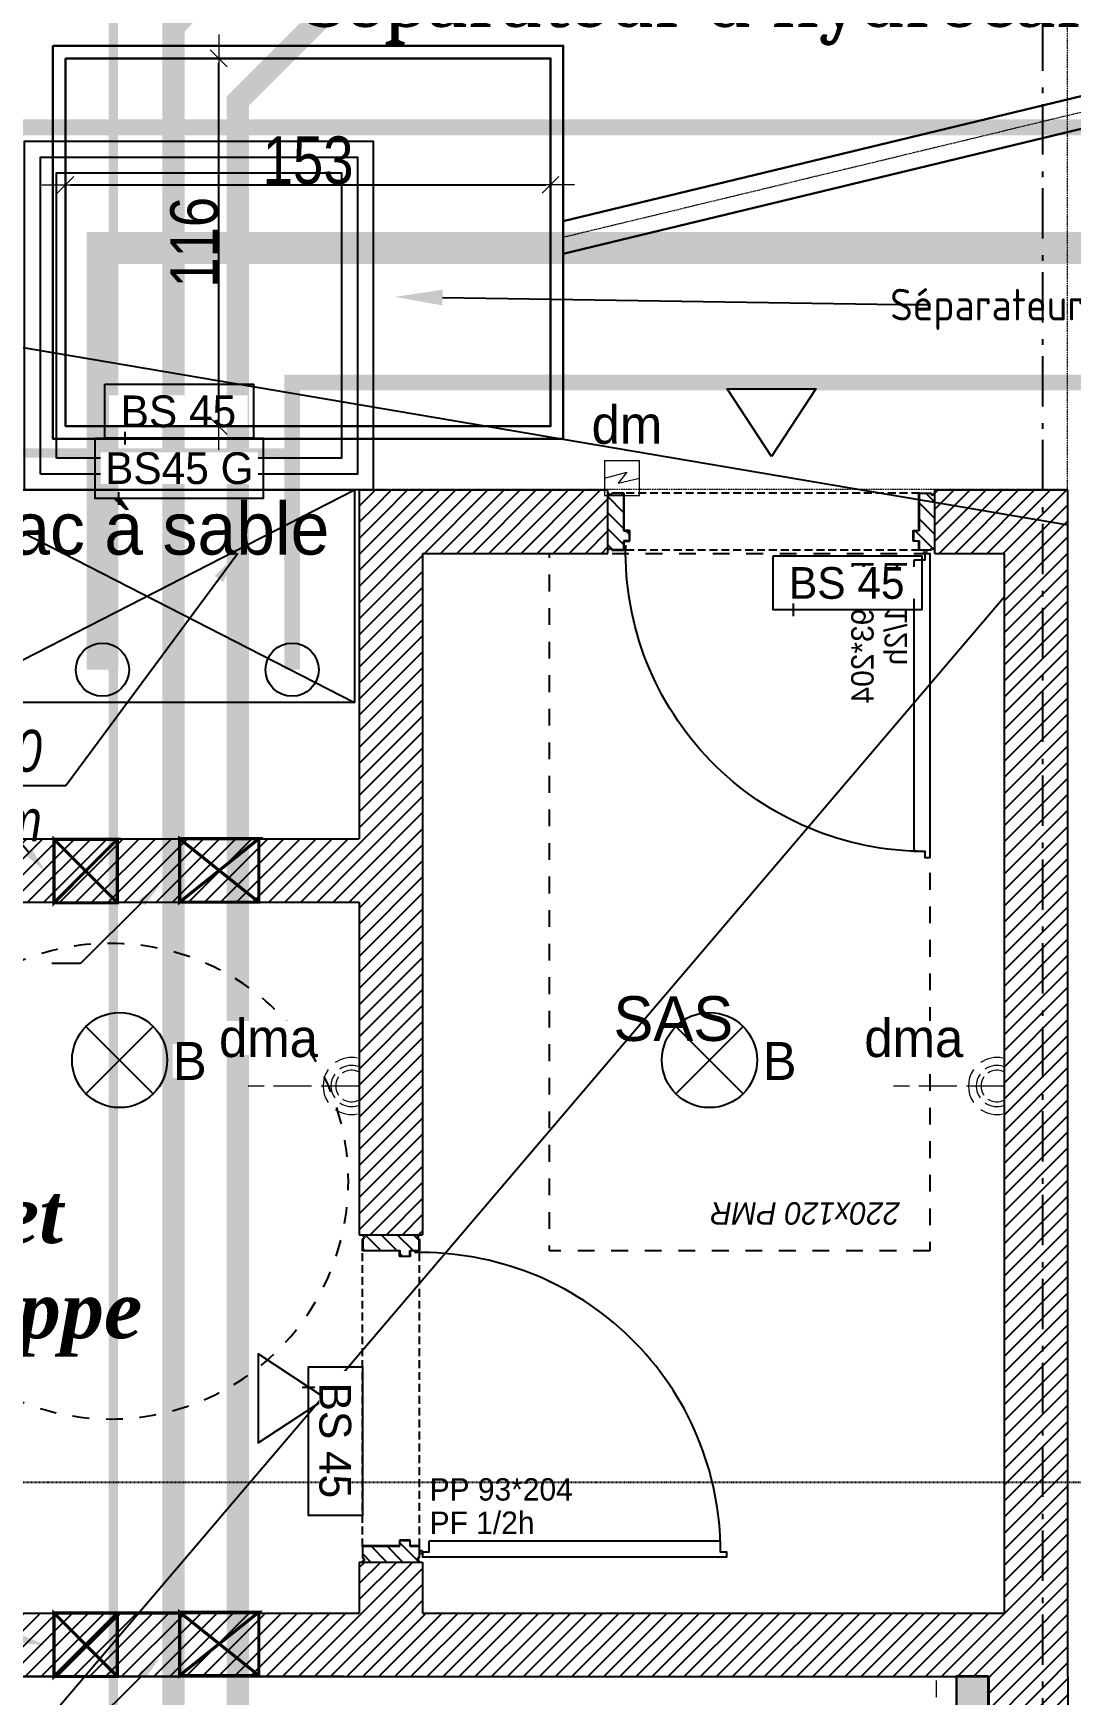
# Model space of a CAD drawing. Header units: centimetres. Extents: x 2097 to 16812, y -3973 to 8191.
# Drawn here: x 9484 to 9811, y 3466 to 3990 of the extents above; entities that cross this region are included whole.
import ezdxf
from ezdxf import colors
from ezdxf.entities.mleader import LeaderData, LeaderLine
from ezdxf.math import Vec2, Vec3

# ---------------------------------------------------------------- set-up
doc = ezdxf.new("R2010")
doc.units = ezdxf.units.CM
for name, pattern in [('ACAD_ISO02W100', [15, 12, -3]), ('AXES', [4, 2.5, -0.5, 0.5, -0.5]), ('CACHE', [0.75, 0.5, -0.25]), ('prlm_ef', [0.165, 0.1, -0.065]), ('prlm_ep', [2.5, 1.25, -0.25, 0.25, -0.25, 0.25, -0.25]), ('prlm_eu', [2, 1.25, -0.25, 0.25, -0.25]), ('Style de ligne -13', [0.147638, 0.098425, -0.049213]), ('Style de ligne -6', [1.04164, 0.625, -0.20828, 0.06943, -0.13893]), ('VW-01', [0.41656, 0.20828, -0.20828])]:
    doc.linetypes.add(name, pattern=pattern)
for name, color, linetype in [('01_texte', 252, 'Continuous'), ('B GÈnÈral_Hatch', 252, 'Continuous'), ('B Général', 252, 'Continuous'), ('C ANNOTATIONS-axes horizontaux', 252, 'VW-01'), ('C ANNOTATIONS-prestations', 252, 'Continuous'), ('C ANNOTATIONS-texte', 252, 'Continuous'), ('prlm-BA', 252, 'Continuous'), ('prlm-EAU-EF', 161, 'Continuous'), ('prlm-EAU-EP', 141, 'Continuous'), ('prlm-EAU-EUEV', 25, 'Continuous'), ('prlm-ELEC-BT', 63, 'Continuous'), ('prlm-ELEC-CFO', 201, 'Continuous'), ('prlm-ELEC-SSI', 230, 'Continuous'), ('prlm-MOD', 64, 'Continuous'), ('prlm-TELECOM', 30, 'Continuous')]:
    doc.layers.add(name, color=color, linetype=linetype)
for name, color, linetype, lineweight in [('_GAZELEC-RESERVATION', 1, 'Continuous', 18), ('_GAZELEC-RESERVATION 2', 6, 'Continuous', 18), ('AA_COTES', 253, 'Continuous', 0), ('Fontanel-rsd', 7, 'Continuous', 0)]:
    doc.layers.add(name, color=color, linetype=linetype, lineweight=lineweight)
doc.layers.add('prlm-ZEROPLOT', color=254, linetype='Continuous', plot=False)
doc.styles.add('Eurostile', font='')
doc.styles.add('Eurostile (italic)', font='')
doc.styles.add('prlm-eau-ep', font='timesbi.ttf', dxfattribs={"height": 18})
doc.styles.add('prlm-elec-cfo', font='comic.ttf', dxfattribs={"height": 12})
doc.styles.add('prlm-elec-ssi', font='comic.ttf', dxfattribs={"height": 12})
doc.styles.add('prlm-mod', font='cambriaz.ttf', dxfattribs={"height": 18})
doc.styles.get("Standard").update_dxf_attribs({"font": 'isocp.shx', "height": 15})
doc.styles.add('STYLE2', font='ARIALN.TTF')
doc.styles.get('Eurostile').set_extended_font_data('Eurostile')
doc.styles.get('Eurostile (italic)').set_extended_font_data('Eurostile', italic=True)
doc.dimstyles.new('ISO-25', dxfattribs={"dimtxt": 2.5, "dimasz": 2.5, "dimexe": 1.25, "dimexo": 0.625, "dimtad": 1, "dimtxsty": 'Standard', "dimcen": 2.5, "dimadec": 0, "dimazin": 0, "dimtfac": 1, "dimtmove": 0, "dimatfit": 3, "dimfxl": 1, "dimarcsym": 0})
doc.dimstyles.new('JB50', dxfattribs={"dimscale": 0.1, "dimtxt": 150, "dimasz": 15, "dimexe": 0.1, "dimexo": 0.1, "dimgap": 0.09, "dimtad": 1, "dimdec": 1, "dimdsep": 46, "dimtxsty": 'STYLE2', "dimblk1": 'BOND_G', "dimblk2": 'BOND_D', "dimsah": 1, "dimcen": 1.5, "dimdle": 0.01, "dimse1": 1, "dimse2": 1, "dimclrd": 256, "dimclre": 256, "dimclrt": 256, "dimazin": 2, "dimtfac": 2.333333, "dimtdec": 1, "dimtix": 1, "dimtmove": 2, "dimatfit": 3, "dimldrblk": 'BOND_G', "dimfxl": 1, "dimtolj": 1, "dimtzin": 0, "dimarcsym": 0})
pattern_1 = [(45, (0, 0), (2.4253472, -2.6458333), [])]

# ---------------------------------------------------------------- blocks, each defined once
blk = doc.blocks.new('PP 93_204 PF1_2h mur20')
at = {"layer": 'B GÈnÈral_Hatch', "linetype": 'Continuous'}
h = blk.add_hatch(dxfattribs=at)
h.set_pattern_fill('50_BETON', color=256, style=0, pattern_type=2)
h.set_pattern_definition(pattern_1)
edge = h.paths.add_edge_path()
edge.add_line((-51.6, -8.95), (-50.94, -8.37))
edge.add_line((-50.94, -8.37), (-50.93, -8.36))
edge.add_arc((-50.79, -8.52), 0.2, 48.9909, 131.0091, ccw=False)
edge.add_line((-50.66, -8.36), (-50.65, -8.37))
edge.add_line((-50.65, -8.37), (-50.1, -8.86))
edge.add_line((-50.1, -8.86), (-50.1, -8.86))
edge.add_arc((-50.06, -8.82), 0.05, 228.9909, 270)
edge.add_line((-50.06, -8.87), (-50.06, -8.87))
edge.add_line((-50.06, -8.87), (-46.7, -8.87))
edge.add_line((-46.7, -8.87), (-46.69, -8.87))
edge.add_arc((-46.69, -8.83), 0.0435, 270, 360)
edge.add_line((-46.65, -8.83), (-46.65, 2.7))
edge.add_arc((-46.48, 2.7), 0.174, 90, 180, ccw=False)
edge.add_line((-46.48, 2.87), (-46.45, 2.87))
edge.add_line((-46.45, 2.87), (-44.9, 2.87))
edge.add_line((-44.9, 2.87), (-44.89, 2.87))
edge.add_arc((-44.89, 2.91), 0.0435, 270, 360)
edge.add_line((-44.85, 2.91), (-44.85, 5.96))
edge.add_arc((-44.89, 5.96), 0.0435, 0, 90)
edge.add_line((-44.89, 6), (-44.9, 6))
edge.add_line((-44.9, 6), (-46.45, 6))
edge.add_line((-46.45, 6), (-46.48, 6))
edge.add_arc((-46.48, 6.17), 0.174, 180, 270, ccw=False)
edge.add_line((-46.65, 6.17), (-46.65, 8.83))
edge.add_arc((-46.69, 8.83), 0.0435, 0, 90)
edge.add_line((-46.69, 8.87), (-46.7, 8.87))
edge.add_line((-46.7, 8.87), (-50.06, 8.87))
edge.add_line((-50.06, 8.87), (-50.06, 8.87))
edge.add_arc((-50.06, 8.82), 0.05, 90, 131.0091)
edge.add_line((-50.1, 8.86), (-50.1, 8.86))
edge.add_line((-50.1, 8.86), (-50.65, 8.37))
edge.add_line((-50.65, 8.37), (-50.66, 8.37))
edge.add_arc((-50.79, 8.52), 0.2, 233.0967, 311.0091, ccw=False)
edge.add_line((-50.91, 8.36), (-50.92, 8.36))
edge.add_line((-50.92, 8.36), (-51.44, 8.81))
edge.add_line((-51.44, 8.81), (-51.44, 8.81))
edge.add_line((-51.44, 8.81), (-51.6, 8.95))
edge.add_line((-51.6, 8.95), (-51.6, -8.95))
h = blk.add_hatch(dxfattribs=at)
h.set_pattern_fill('50_BETON', color=256, style=0, pattern_type=2)
h.set_pattern_definition(pattern_1)
edge = h.paths.add_edge_path()
edge.add_line((51.6, -8.95), (50.94, -8.37))
edge.add_line((50.94, -8.37), (50.93, -8.36))
edge.add_arc((50.79, -8.52), 0.2, 48.9909, 131.0091)
edge.add_line((50.66, -8.36), (50.65, -8.37))
edge.add_line((50.65, -8.37), (50.1, -8.86))
edge.add_line((50.1, -8.86), (50.1, -8.86))
edge.add_arc((50.06, -8.82), 0.05, 270, 311.0091, ccw=False)
edge.add_line((50.06, -8.87), (50.06, -8.87))
edge.add_line((50.06, -8.87), (46.7, -8.87))
edge.add_line((46.7, -8.87), (46.69, -8.87))
edge.add_arc((46.69, -8.83), 0.0435, 180, 270, ccw=False)
edge.add_line((46.65, -8.83), (46.65, 2.7))
edge.add_arc((46.48, 2.7), 0.174, 0, 90)
edge.add_line((46.48, 2.87), (46.45, 2.87))
edge.add_line((46.45, 2.87), (44.9, 2.87))
edge.add_line((44.9, 2.87), (44.89, 2.87))
edge.add_arc((44.89, 2.91), 0.0435, 180, 270, ccw=False)
edge.add_line((44.85, 2.91), (44.85, 5.96))
edge.add_arc((44.89, 5.96), 0.0435, 90, 180, ccw=False)
edge.add_line((44.89, 6), (44.9, 6))
edge.add_line((44.9, 6), (46.45, 6))
edge.add_line((46.45, 6), (46.48, 6))
edge.add_arc((46.48, 6.17), 0.174, 270, 360)
edge.add_line((46.65, 6.17), (46.65, 8.83))
edge.add_arc((46.69, 8.83), 0.0435, 90, 180, ccw=False)
edge.add_line((46.69, 8.87), (46.7, 8.87))
edge.add_line((46.7, 8.87), (50.06, 8.87))
edge.add_line((50.06, 8.87), (50.06, 8.87))
edge.add_arc((50.06, 8.82), 0.05, 48.9909, 90, ccw=False)
edge.add_line((50.1, 8.86), (50.1, 8.86))
edge.add_line((50.1, 8.86), (50.65, 8.37))
edge.add_line((50.65, 8.37), (50.66, 8.37))
edge.add_arc((50.79, 8.52), 0.2, 228.9909, 306.9033)
edge.add_line((50.91, 8.36), (50.92, 8.36))
edge.add_line((50.92, 8.36), (51.44, 8.81))
edge.add_line((51.44, 8.81), (51.44, 8.81))
edge.add_line((51.44, 8.81), (51.6, 8.95))
edge.add_line((51.6, 8.95), (51.6, -8.95))
at = {"layer": 'B Général', "linetype": 'Style de ligne -13', "ltscale": 25.4}
for p, q in [((46.7, 9), (-46.7, 9)), ((46.7, -9), (-46.7, -9))]:
    blk.add_line(p, q, dxfattribs=at)
at = {"layer": 'B Général', "linetype": 'Continuous', "flags": 128}
for points in [[(45, 12), (48.5, 12), (48.5, 10), (50, 10), (50.01, 106), (48.51, 106), (48.51, 104), (45.01, 104)], [(0, -20.5), (-14, -41.85), (14, -41.85)]]:
    blk.add_lwpolyline(points, close=True, dxfattribs=at)
for points in [[(-46.5, 8.83), (-46.5, 6.17, 0.414214), (-46.46, 6.13), (-46.45, 6.13), (-44.9, 6.13), (-44.87, 6.13, -0.414214), (-44.7, 5.96), (-44.7, 2.91, -0.414214), (-44.87, 2.74), (-44.9, 2.74), (-46.45, 2.74), (-46.46, 2.74, 0.414214), (-46.5, 2.7), (-46.5, -8.83, -0.414214), (-46.67, -9), (-46.7, -9), (-50.06, -9), (-50.07, -9, -0.18087), (-50.2, -8.95), (-50.2, -8.95), (-50.76, -8.47), (-50.76, -8.46, 0.373975), (-50.83, -8.46), (-50.83, -8.47), (-51.49, -9.04), (-51.6, -8.95), (-50.94, -8.37), (-50.93, -8.36, -0.373975), (-50.66, -8.36), (-50.65, -8.37), (-50.1, -8.86), (-50.1, -8.86, 0.18087), (-50.06, -8.87), (-50.06, -8.87), (-46.7, -8.87), (-46.69, -8.87, 0.414214), (-46.65, -8.83), (-46.65, 2.7, -0.414214), (-46.48, 2.87), (-46.45, 2.87), (-44.9, 2.87), (-44.89, 2.87, 0.414214), (-44.85, 2.91), (-44.85, 5.96, 0.414214), (-44.89, 6), (-44.9, 6), (-46.45, 6), (-46.48, 6, -0.414214), (-46.65, 6.17), (-46.65, 8.83, 0.414214), (-46.69, 8.87), (-46.7, 8.87), (-50.06, 8.87), (-50.06, 8.87, 0.18087), (-50.1, 8.86), (-50.1, 8.86), (-50.65, 8.37), (-50.66, 8.37, -0.353689), (-50.91, 8.36), (-50.92, 8.36), (-51.44, 8.81), (-51.44, 8.81), (-51.6, 8.95), (-51.49, 9.04), (-50.88, 8.51, 0.385556), (-50.77, 8.46), (-50.76, 8.47), (-50.2, 8.95), (-50.2, 8.95, -0.18087), (-50.07, 9), (-50.06, 9), (-46.7, 9), (-46.67, 9, -0.414214)], [(46.5, 8.83), (46.5, 6.17, -0.414214), (46.46, 6.13), (46.45, 6.13), (44.9, 6.13), (44.87, 6.13, 0.414214), (44.7, 5.96), (44.7, 2.91, 0.414214), (44.87, 2.74), (44.9, 2.74), (46.45, 2.74), (46.46, 2.74, -0.414214), (46.5, 2.7), (46.5, -8.83, 0.414214), (46.67, -9), (46.7, -9), (50.06, -9), (50.07, -9, 0.18087), (50.2, -8.95), (50.2, -8.95), (50.76, -8.47), (50.76, -8.46, -0.373975), (50.83, -8.46), (50.83, -8.47), (51.49, -9.04), (51.6, -8.95), (50.94, -8.37), (50.93, -8.36, 0.373975), (50.66, -8.36), (50.65, -8.37), (50.1, -8.86), (50.1, -8.86, -0.18087), (50.06, -8.87), (50.06, -8.87), (46.7, -8.87), (46.69, -8.87, -0.414214), (46.65, -8.83), (46.65, 2.7, 0.414214), (46.48, 2.87), (46.45, 2.87), (44.9, 2.87), (44.89, 2.87, -0.414214), (44.85, 2.91), (44.85, 5.96, -0.414214), (44.89, 6), (44.9, 6), (46.45, 6), (46.48, 6, 0.414214), (46.65, 6.17), (46.65, 8.83, -0.414214), (46.69, 8.87), (46.7, 8.87), (50.06, 8.87), (50.06, 8.87, -0.18087), (50.1, 8.86), (50.1, 8.86), (50.65, 8.37), (50.66, 8.37, 0.353689), (50.91, 8.36), (50.92, 8.36), (51.44, 8.81), (51.44, 8.81), (51.6, 8.95), (51.49, 9.04), (50.88, 8.51, -0.385556), (50.77, 8.46), (50.76, 8.47), (50.2, 8.95), (50.2, 8.95, 0.18087), (50.07, 9), (50.06, 9), (46.7, 9), (46.67, 9, 0.414214)]]:
    blk.add_lwpolyline(points, format="xyb", close=True, dxfattribs=at)
at = {"layer": 'B Général', "linetype": 'Continuous'}
blk.add_circle((48.5, 9.5), 0.5, dxfattribs=at)
blk.add_arc((48.5, 9.5), 94.5, 90, 181.2323, dxfattribs=at)
at = {"layer": 'C ANNOTATIONS-prestations', "insert": (25.17, 12.23), "char_height": 7.059, "attachment_point": 1, "rotation": 90, "line_spacing_factor": 0.894142, "style": 'Eurostile'}
blk.add_mtext('PP 93*204\\PPF 1/2h\\P', dxfattribs=at)
blk = doc.blocks.new('Ascenseur 162.185')
at = {"layer": 'B Général', "linetype": 'VW-01', "ltscale": 25.4}
blk.add_circle((86, -289), 75, dxfattribs=at)
blk = doc.blocks.new('Rectangle 220.120 PMR')
at = {"layer": 'B Général', "linetype": 'VW-01', "ltscale": 25.4, "flags": 128}
blk.add_lwpolyline([(-60, 110), (60, 110), (60, -110), (-60, -110)], close=True, dxfattribs=at)
at = {"layer": 'B Général', "insert": (-20.59, 98.12), "char_height": 7.059, "attachment_point": 5, "line_spacing_factor": 0.894142, "style": 'Eurostile (italic)'}
blk.add_mtext('220x120 PMR', dxfattribs=at)
blk = doc.blocks.new('Groupe-132-1')
at = {"layer": 'C ANNOTATIONS-prestations', "linetype": 'Continuous'}
for p, q in [((9454.48, 3779.39), (9585.45, 3846.39)), ((9454.48, 3846.39), (9585.45, 3779.39))]:
    blk.add_line(p, q, dxfattribs=at)
at = {"layer": 'C ANNOTATIONS-prestations', "linetype": 'Continuous', "flags": 128}
blk.add_lwpolyline([(9454.48, 3846.39), (9585.45, 3846.39), (9585.45, 3779.39), (9454.48, 3779.39)], close=True, dxfattribs=at)
at = {"layer": 'C ANNOTATIONS-prestations', "insert": (9519.97, 3842.47), "char_height": 16.471, "width": 130.9624, "attachment_point": 2, "line_spacing_factor": 0.894142, "style": 'Eurostile'}
blk.add_mtext('Bac à sable', dxfattribs=at)
blk = doc.blocks.new('A$C711F189D')
at = {"layer": '01_texte', "color": 0}
for points in [[(-414.45, 293.41), (601, 121)], [(-311.58, -949.12), (581, 98.37)]]:
    blk.add_lwpolyline(points, dxfattribs=at)
blk = doc.blocks.new('xi.lumB')
at = {"layer": 'prlm-ELEC-CFO', "color": 0, "linetype": 'ByBlock'}
for p, q in [((10.61, 10.61), (-10.61, -10.61)), ((-10.61, 10.61), (10.61, -10.61))]:
    blk.add_line(p, q, dxfattribs=at)
blk.add_circle((0, 0), 15, dxfattribs=at)
blk = doc.blocks.new('xi.dma')
at = {"layer": 'prlm-ELEC-CFO', "color": 0, "linetype": 'ACAD_ISO02W100', "lineweight": 5, "flags": 128}
for points in [[(0, 0), (0, 35)], [(-20, 0), (20, 0)]]:
    blk.add_lwpolyline(points, dxfattribs=at)
at = {"layer": 'prlm-ELEC-CFO', "color": 0, "linetype": 'ByBlock', "lineweight": 5}
for radius, start, end in [(9, 55, 125), (9, 145, 191.803), (6.5, 145, 199.0387), (5, 145, 207.3745), (6.5, 55, 125), (5, 55, 125), (5, 332.6255, 35), (6.5, 340.9613, 35), (9, 348.197, 35)]:
    blk.add_arc((0, 2.41), radius, start, end, dxfattribs=at)
blk = doc.blocks.new('xi.bs45')
at = {"layer": 'prlm-ELEC-SSI', "color": 0, "linetype": 'ByBlock', "lineweight": -2}
blk.add_lwpolyline([(-23.46, 17), (23.46, 17), (23.46, 0), (-23.46, 0)], close=True, dxfattribs=at)
at = {"layer": 'prlm-ZEROPLOT', "color": 254, "linetype": 'ByBlock', "lineweight": -2}
blk.add_lwpolyline([(-17, -1.98), (-17, 2.02)], dxfattribs=at)
at = {"layer": 'prlm-ELEC-SSI', "color": 0, "linetype": 'ByBlock', "lineweight": -2, "insert": (-0.24, 8.39), "char_height": 10, "width": 43.7694, "attachment_point": 5, "style": 'prlm-elec-cfo', "bg_fill": 3, "box_fill_scale": 1, "bg_fill_color": 256, "bg_fill_transparency": 0}
blk.add_mtext('BS 45', dxfattribs=at)
blk = doc.blocks.new('xi.bs45g')
at = {"layer": 'prlm-ELEC-SSI', "color": 0, "linetype": 'ByBlock', "lineweight": -2}
blk.add_lwpolyline([(-26.46, 19), (26.46, 19), (26.46, 0), (-26.46, 0)], close=True, dxfattribs=at)
at = {"layer": 'prlm-ZEROPLOT', "color": 254, "linetype": 'ByBlock', "lineweight": -2}
blk.add_lwpolyline([(-19, -2), (-19, 2)], dxfattribs=at)
at = {"layer": 'prlm-ELEC-SSI', "color": 0, "linetype": 'ByBlock', "lineweight": -2, "insert": (0.06, 9.46), "char_height": 10, "width": 49.6606, "attachment_point": 5, "style": 'prlm-elec-cfo', "bg_fill": 3, "box_fill_scale": 1, "bg_fill_color": 256, "bg_fill_transparency": 0}
blk.add_mtext('BS45 G', dxfattribs=at)
blk = doc.blocks.new('xi.dm')
at = {"layer": 'prlm-ELEC-SSI', "color": 0, "lineweight": 20, "flags": 128}
blk.add_lwpolyline([(5.5, 0), (5.5, 11), (-5.5, 11), (-5.5, 0)], close=True, dxfattribs=at)
at = {"layer": 'prlm-ELEC-SSI', "color": 0, "linetype": 'ByBlock', "lineweight": 13, "flags": 128}
blk.add_lwpolyline([(-5.5, 5.5), (1.52, 7.39), (-1.23, 3.91), (5.5, 5.5)], dxfattribs=at)
blk = doc.blocks.new('BOND_G')
at = {"layer": 'AA_COTES', "color": 0}
for p, q in [((0, -5), (0, 15)), ((5, 0), (-5, 0)), ((1.77, 1.77), (-1.77, -1.77))]:
    blk.add_line(p, q, dxfattribs=at)
blk = doc.blocks.new('BOND_D')
at = {"layer": 'AA_COTES', "color": 0}
for p, q in [((0, 5), (0, -15)), ((5, 0), (-5, 0)), ((-1.77, -1.77), (1.77, 1.77))]:
    blk.add_line(p, q, dxfattribs=at)
blk = doc.blocks.new('*D257')
at = {"layer": 'Fontanel-rsd', "color": 6, "lineweight": -2, "ltscale": 0.2, "transparency": 16777216}
blk.add_line((9495.78, 3942.6), (9645.78, 3942.6), dxfattribs=at)
at = {"layer": 'Fontanel-rsd', "color": 6, "lineweight": -2, "ltscale": 0.2, "transparency": 16777216, "xscale": 1.5, "yscale": 1.5, "zscale": 1.5, "rotation": 180}
blk.add_blockref('BOND_G', (9494.28, 3942.6), dxfattribs=at)
at = {"layer": 'Fontanel-rsd', "color": 6, "lineweight": -2, "ltscale": 0.2, "transparency": 16777216, "xscale": 1.5, "yscale": 1.5, "zscale": 1.5}
blk.add_blockref('BOND_D', (9647.28, 3942.6), dxfattribs=at)
at = {"layer": 'Fontanel-rsd', "color": 6, "lineweight": 0, "ltscale": 0.2, "transparency": 16777216, "insert": (9570.78, 3950.27), "char_height": 15, "attachment_point": 5, "style": 'STYLE2'}
blk.add_mtext('\\A1;153', dxfattribs=at)
blk = doc.blocks.new('*D258')
at = {"layer": 'Fontanel-rsd', "color": 6, "lineweight": -2, "ltscale": 0.2, "transparency": 16777216}
blk.add_line((9542.58, 3867.99), (9542.58, 3980.99), dxfattribs=at)
at = {"layer": 'Fontanel-rsd', "color": 6, "lineweight": -2, "ltscale": 0.2, "transparency": 16777216, "xscale": 1.5, "yscale": 1.5, "zscale": 1.5}
for name, p, rotation in [('BOND_D', (9542.58, 3982.49), 90), ('BOND_G', (9542.58, 3866.49), 270)]:
    blk.add_blockref(name, p, dxfattribs=dict(at, rotation=rotation))
at = {"layer": 'Fontanel-rsd', "color": 6, "lineweight": 0, "ltscale": 0.2, "transparency": 16777216, "insert": (9534.91, 3924.49), "char_height": 15, "attachment_point": 5, "rotation": 90, "style": 'STYLE2'}
blk.add_mtext('\\A1;116', dxfattribs=at)

msp = doc.modelspace()

# ---------------------------------------------------------------- hatches: boundary and pattern name
at = {"layer": 'B GÈnÈral_Hatch', "linetype": 'Continuous'}
h = msp.add_hatch(dxfattribs=at)
h.set_pattern_fill('50_BETON', color=256, style=0, pattern_type=2)
h.set_pattern_definition(pattern_1)
h.paths.add_polyline_path([(9606.909, 3611.491), (9606.909, 3826.39), (9586.909, 3846.39), (9586.909, 3611.491)])
h = msp.add_hatch(dxfattribs=at)
h.set_pattern_fill('50_BETON', color=256, style=0, pattern_type=2)
h.set_pattern_definition(pattern_1)
h.paths.add_polyline_path([(9665.351, 3846.39), (9586.909, 3846.39), (9606.909, 3826.39), (9665.351, 3826.39)])
h = msp.add_hatch(dxfattribs=at)
h.set_pattern_fill('50_BETON', color=256, style=0, pattern_type=2)
h.set_pattern_definition(pattern_1)
h.paths.add_polyline_path([(9790.485, 3826.39), (9810.485, 3846.39), (9768.551, 3846.39), (9768.551, 3826.39)])
h = msp.add_hatch(dxfattribs=at)
h.set_pattern_fill('50_BETON', color=256, style=0, pattern_type=2)
h.set_pattern_definition(pattern_1)
h.paths.add_polyline_path([(9810.485, 3846.39), (9790.485, 3826.39), (9790.485, 3492.189), (9810.485, 3472.189)])
h = msp.add_hatch(dxfattribs=at)
h.set_pattern_fill('50_BETON', color=256, style=0, pattern_type=2)
h.set_pattern_definition(pattern_1)
h.paths.add_polyline_path([(9586.909, 3716.389), (9586.909, 3736.389), (9209.484, 3736.389), (9209.484, 3716.389)])
h = msp.add_hatch(dxfattribs=at)
h.set_pattern_fill('50_BETON', color=256, style=0, pattern_type=2)
h.set_pattern_definition(pattern_1)
h.paths.add_polyline_path([(9586.909, 3492.189), (9606.909, 3492.189), (9606.909, 3508.291), (9586.909, 3508.291)])
h = msp.add_hatch(dxfattribs=at)
h.set_pattern_fill('50_BETON', color=256, style=0, pattern_type=2)
h.set_pattern_definition(pattern_1)
h.paths.add_polyline_path([(9810.485, 3472.189), (9790.485, 3492.189), (9435.409, 3492.189), (9415.409, 3472.189)])
h = msp.add_hatch(dxfattribs=at)
h.set_pattern_fill('50_BETON', color=256, style=0, pattern_type=2)
h.set_pattern_definition(pattern_1)
h.paths.add_polyline_path([(9785.485, 2349.491), (9810.485, 2324.491), (9810.485, 3472.189), (9785.485, 3472.189)])
at = {"layer": 'Fontanel-rsd', "lineweight": 0}
h = msp.add_hatch(color=101, dxfattribs=at)
h.dxf.hatch_style = 1
h.paths.add_polyline_path([(9775.285, 2976.77), (9785.285, 2976.77), (9785.285, 3472.289), (9775.285, 3472.289)])

# ---------------------------------------------------------------- linework, layer by layer
at = {"layer": '_GAZELEC-RESERVATION 2', "ltscale": 25, "const_width": 1}
for points in [[(9510.622, 3736.189), (9510.622, 3716.189), (9490.622, 3716.189), (9490.622, 3736.189), (9510.622, 3736.189), (9490.622, 3716.189), (9490.622, 3736.189), (9510.622, 3716.189)], [(9555.247, 3736.089), (9555.247, 3716.389), (9530.247, 3716.389), (9530.247, 3736.389), (9555.247, 3736.389), (9530.247, 3716.389), (9530.247, 3736.389), (9555.247, 3716.389)], [(9510.622, 3492.189), (9510.622, 3472.189), (9490.622, 3472.189), (9490.622, 3492.189), (9510.622, 3492.189), (9490.622, 3472.189), (9490.622, 3492.189), (9510.622, 3472.189)], [(9530.622, 3492.189), (9510.622, 3492.189)], [(9555.247, 3492.189), (9555.247, 3472.489), (9530.247, 3472.489), (9530.247, 3492.489), (9555.247, 3492.489), (9530.247, 3472.489), (9530.247, 3492.489), (9555.247, 3472.489)]]:
    msp.add_lwpolyline(points, dxfattribs=at)
at = {"layer": 'B Général', "linetype": 'Continuous', "lineweight": 18}
for p, q in [((9586.909, 3846.39), (9586.909, 3736.389)), ((9586.909, 3846.39), (9665.351, 3846.39)), ((9768.551, 3846.39), (9810.485, 3846.39)), ((9810.485, 3472.189), (9810.485, 3846.39)), ((9606.909, 3826.39), (9606.909, 3611.491)), ((9606.909, 3826.39), (9665.351, 3826.39)), ((9768.551, 3826.39), (9790.485, 3826.39)), ((9790.485, 3492.189), (9790.485, 3826.39)), ((9454.485, 3736.389), (9586.909, 3736.389)), ((9209.484, 3716.389), (9586.909, 3716.389)), ((9586.909, 3716.389), (9586.909, 3611.491)), ((9586.909, 3508.291), (9586.909, 3492.189)), ((9606.909, 3508.291), (9606.909, 3492.189)), ((9435.409, 3492.189), (9586.909, 3492.189)), ((9606.909, 3492.189), (9790.485, 3492.189)), ((9415.409, 3472.189), (9785.485, 3472.189)), ((9785.485, 3472.189), (9785.485, 3212.189)), ((9810.485, 3472.189), (9810.485, 2324.491))]:
    msp.add_line(p, q, dxfattribs=at)
at = {"layer": 'B Général', "linetype": 'Continuous'}
for p, q in [((9586.909, 3846.39), (9586.909, 3736.389)), ((9586.909, 3846.39), (9665.351, 3846.39)), ((9665.351, 3826.39), (9665.351, 3846.39)), ((9768.551, 3846.39), (9810.485, 3846.39)), ((9768.551, 3826.39), (9768.551, 3846.39)), ((9810.485, 3472.189), (9810.485, 3846.39)), ((9606.909, 3826.39), (9606.909, 3611.491)), ((9606.909, 3826.39), (9665.351, 3826.39)), ((9768.551, 3826.39), (9790.485, 3826.39)), ((9790.485, 3492.189), (9790.485, 3826.39)), ((9454.485, 3736.389), (9586.909, 3736.389)), ((9209.484, 3716.389), (9586.909, 3716.389)), ((9586.909, 3716.389), (9586.909, 3611.491)), ((9586.909, 3611.491), (9606.909, 3611.491)), ((9586.909, 3508.291), (9586.909, 3492.189)), ((9586.909, 3508.291), (9606.909, 3508.291)), ((9606.909, 3508.291), (9606.909, 3492.189)), ((9435.409, 3492.189), (9586.909, 3492.189)), ((9606.909, 3492.189), (9790.485, 3492.189)), ((9581.909, 3472.189), (9081.909, 3472.189)), ((9415.409, 3472.189), (9785.485, 3472.189)), ((9785.485, 3472.189), (9785.485, 3212.189)), ((9810.485, 3472.189), (9810.485, 2324.491))]:
    msp.add_line(p, q, dxfattribs=at)
at = {"layer": 'B Général', "linetype": 'VW-01', "lineweight": 18, "ltscale": 25.4}
msp.add_line((9769, 2947.189), (9769, 3472.189), dxfattribs=at)
at = {"layer": 'B Général', "linetype": 'Style de ligne -6', "ltscale": 25.4, "flags": 128}
msp.add_lwpolyline([(9745.56, 5820.389), (9745.56, 5736.889), (9802.484, 5687.889), (9802.484, 3085.389)], dxfattribs=at)
at = {"layer": 'C ANNOTATIONS-axes horizontaux'}
msp.add_line((12370.813, 3533.389), (2960.813, 3533.389), dxfattribs=at)
at = {"layer": 'Fontanel-rsd', "color": 1, "lineweight": 30}
for points in [[(10254.302, 4076.732), (9651.285, 3931.176)], [(10254.302, 4066.445), (9651.285, 3920.889)]]:
    msp.add_lwpolyline(points, dxfattribs=at)
at = {"layer": 'Fontanel-rsd', "color": 9, "linetype": 'AXES', "lineweight": 15, "ltscale": 0.3}
msp.add_lwpolyline([(10254.302, 4071.588), (9651.285, 3926.032)], dxfattribs=at)
at = {"layer": 'Fontanel-rsd', "color": 94, "lineweight": 30}
msp.add_lwpolyline([(9775.285, 2976.77), (9785.285, 2976.77), (9785.285, 3472.289), (9775.285, 3472.289)], close=True, dxfattribs=at)
at = {"layer": 'prlm-EAU-EF', "linetype": 'prlm_ef', "ltscale": 300, "const_width": 5, "flags": 128}
msp.add_lwpolyline([(9468.194, 3821.221), (9468.194, 3960.75), (11410.246, 3960.75), (11410.246, 5313.972)], dxfattribs=at)
at = {"layer": 'prlm-EAU-EP', "color": 1, "linetype": 'prlm_ep', "ltscale": 20, "const_width": 7, "flags": 128}
msp.add_lwpolyline([(9528.338, 2927.189), (9528.338, 3992.461), (9766.184, 4230.307), (10753.968, 4230.307), (11425.78, 4902.119), (11425.78, 5186.779), (11557.275, 5186.779)], dxfattribs=at)
at = {"layer": 'prlm-EAU-EP', "linetype": 'prlm_ep', "ltscale": 20, "flags": 128}
msp.add_lwpolyline([(11377.199, 5180.181, 7, 7, 0), (11125.654, 4928.636, 7, 7, 0), (10658.885, 4928.636, 7, 7, 0), (10658.885, 4647.118, 7, 7, 0), (10675.617, 4630.042, 7, 7, 0), (10713.195, 4630.042, 7, 7, 0), (10731.025, 4612.793, 7, 7, 0), (10731.025, 4236.611, 7, 7, 0), (10707.535, 4210.321, 7, 7, 0), (9789.924, 4210.321, 7, 7, 0), (9548.626, 3969.023, 7, 7, 0), (9548.626, 2915.515, 0, 0, 0)], format="xyseb", dxfattribs=at)
at = {"layer": 'prlm-EAU-EUEV', "linetype": 'prlm_eu', "ltscale": 50, "const_width": 3, "flags": 128}
msp.add_lwpolyline([(9098.054, 2959.205), (9234.564, 2959.205), (9509.358, 3233.999), (9509.358, 4006.636), (9756.987, 4254.265), (10725.939, 4254.265), (10747.51, 4281.79), (10747.51, 4576.905), (10731.025, 4595.668), (10731.025, 4712.218), (10775.039, 4756.233)], dxfattribs=at)
at = {"layer": 'prlm-EAU-EUEV', "color": 5, "linetype": 'prlm_eu', "ltscale": 50, "const_width": 3, "flags": 128}
msp.add_lwpolyline([(9404.811, 3858.025), (9404.811, 3858.025), (9567.515, 3858.025)], dxfattribs=at)
at = {"layer": 'prlm-ELEC-BT', "linetype": 'prlm_ef', "ltscale": 100, "const_width": 10, "flags": 128}
msp.add_lwpolyline([(9505.92, 3789.7), (9505.92, 3922.693), (11366.563, 3922.693), (11366.563, 1632.737), (11829.883, 1632.737), (11610.933, 272.844), (12344.361, 138.305), (12259.354, -390.19)], dxfattribs=at)
at = {"layer": 'prlm-ELEC-BT', "ltscale": 300}
msp.add_circle((9505.92, 3789.7), 8.394, dxfattribs=at)
at = {"layer": 'prlm-MOD'}
for points in [[(9481.367, 3846.39), (9481.367, 3956.39), (9591.367, 3956.39), (9591.367, 3846.39)], [(9486.367, 3851.39), (9486.367, 3951.39), (9586.367, 3951.39), (9586.367, 3851.39)], [(9491.367, 3856.39), (9491.367, 3946.39), (9581.367, 3946.39), (9581.367, 3856.39)]]:
    msp.add_lwpolyline(points, close=True, dxfattribs=at)
at = {"layer": 'prlm-TELECOM', "linetype": 'prlm_ef', "ltscale": 300, "const_width": 5, "flags": 128}
msp.add_lwpolyline([(9565.745, 3789.7), (9565.745, 3880.287), (11334.127, 3880.287), (11334.127, 1608.027), (11765.589, 1608.027), (11540.746, 241.322), (12252.04, 121.887), (12169.373, -379.392)], dxfattribs=at)
at = {"layer": 'prlm-TELECOM', "ltscale": 300}
msp.add_circle((9565.745, 3789.7), 8.394, dxfattribs=at)

# ---------------------------------------------------------------- block references
at = {"layer": 'B Général', "xscale": -1}
for name, p, rotation in [('PP 93_204 PF1_2h mur20', (9716.951, 3836.39), 180), ('Ascenseur 162.185', (9219.485, 3714.389), 90.00000376432432)]:
    msp.add_blockref(name, p, dxfattribs=dict(at, rotation=rotation))
at = {"layer": 'B Général'}
for name, p, rotation in [('Rectangle 220.120 PMR', (9706.951, 3716.391), 180), ('PP 93_204 PF1_2h mur20', (9596.909, 3559.891), 270)]:
    msp.add_blockref(name, p, dxfattribs=dict(at, rotation=rotation))
at = {"layer": 'C ANNOTATIONS-prestations'}
msp.add_blockref('Groupe-132-1', (0, 0), dxfattribs=at)
at = {"layer": 'prlm-BA'}
msp.add_blockref('A$C711F189D', (9209.484, 3714.389), dxfattribs=at)
at = {"layer": 'prlm-ELEC-CFO'}
for p in [(9511.33, 3666.577), (9697.402, 3666.577)]:
    msp.add_blockref('xi.lumB', p, dxfattribs=at)
at = {"layer": 'prlm-ELEC-CFO', "rotation": 90}
for p in [(9586.909, 3658.4), (9790.485, 3658.4)]:
    msp.add_blockref('xi.dma', p, dxfattribs=at)
at = {"layer": 'prlm-ELEC-SSI', "lineweight": 20}
msp.add_blockref('xi.dm', (9669.829, 3844.593), dxfattribs=at)

# ---------------------------------------------------------------- texts
at = {"layer": 'C ANNOTATIONS-texte', "insert": (9686, 3686.738), "char_height": 14.118, "attachment_point": 2, "rotation": 360, "line_spacing_factor": 0.894142, "style": 'Eurostile'}
msp.add_mtext('SAS', dxfattribs=at)
at = {"layer": 'prlm-EAU-EP', "insert": (9486.812, 3753.038), "char_height": 13.2, "width": 163.58099, "attachment_point": 6, "style": 'prlm-eau-ep'}
msp.add_mtext('\\pt1.98e+005;{\\fArial Narrow|b0|i1|c0|p34;EP fe= -16.17 / 0.00 Hsfe= 2.30 m}', dxfattribs=at)
at = {"layer": 'prlm-EAU-EP', "insert": (9291.88, 3626.873), "char_height": 18, "attachment_point": 1, "style": 'prlm-eau-ep'}
msp.add_mtext_dynamic_manual_height_columns('Passage des EP et des EU/EVen nappe', width=233.83417, gutter_width=90, heights=[0], dxfattribs=at)
at = {"layer": 'prlm-MOD', "insert": (9724.866, 3998.455), "char_height": 18, "width": 324.59447, "attachment_point": 5, "style": 'prlm-mod'}
msp.add_mtext("Séparateur d'hydrocarbures", dxfattribs=at)

# ---------------------------------------------------------------- dimensions: what is measured, and where the dimension line sits
at = {"layer": 'Fontanel-rsd', "color": 6, "lineweight": 0, "ltscale": 0.2}
dim = msp.add_linear_dim(base=(9647.285, 3942.6), p1=(9494.285, 3916.49), p2=(9647.285, 3916.49), dimstyle='JB50', override={"dimclrd": 6, "dimclrt": 6}, dxfattribs=at)
dim.commit()
dim.dimension.update_dxf_attribs({"geometry": '*D257', "text_midpoint": (9570.785, 3950.268)})

# ---------------------------------------------------------------- leaders
at = {"layer": '_GAZELEC-RESERVATION', "color": 6}
ml = msp.add_multileader_mtext('Standard', dxfattribs=at)
ml.set_content('résa n°17 EU\\P%%C200 A.inf: +204.37', color=6)
ml.set_leader_properties()
ml.build(insert=Vec2(0, 0))
ml.multileader.update_dxf_attribs({"has_text_frame": 1, "arrow_head_size": 8, "scale": 20})
ctx = ml.context
ctx.base_point, ctx.scale, ctx.char_height, ctx.arrow_head_size, ctx.landing_gap_size, ctx.plane_origin = Vec3(9318.315, 3798.622), 20, 8, 8, 4, Vec3(8745.27, 3661.517)
notes = []
notes.append((ctx, [(0, (1, 1, 0), (9424.9, 3798.622), (-1, 0), 8.984, [(0, [(9487.959, 3726.042)], 0, [])])]))
ctx.mtext.insert, ctx.mtext.width, ctx.mtext.flow_direction = Vec3(9322.315, 3802.622), 156.88504, 5
ml = msp.add_multileader_mtext('Standard', dxfattribs=at)
ml.set_content('résa n°16 EU\\P%%C200 A.inf: +204.40', color=6)
ml.set_leader_properties()
ml.build(insert=Vec2(0, 0))
ml.multileader.update_dxf_attribs({"has_text_frame": 1, "arrow_head_size": 8, "scale": 20})
ctx = ml.context
ctx.base_point, ctx.scale, ctx.char_height, ctx.arrow_head_size, ctx.landing_gap_size, ctx.plane_origin = Vec3(9293.119, 3504.303), 20, 8, 8, 4, Vec3(8745.27, 3417.517)
notes.append((ctx, [(0, (1, 1, 0), (9400.509, 3504.303), (-1, 0), 8.984, [(0, [(9487.959, 3482.042)], 0, [])])]))
ctx.mtext.insert, ctx.mtext.width, ctx.mtext.flow_direction = Vec3(9297.119, 3508.303), 156.88504, 5
at = {"layer": '_GAZELEC-RESERVATION', "color": 1}
ml = msp.add_multileader_mtext('Standard', dxfattribs=at)
ml.set_content('résa n°65\\P%%C160 A.inf:204.63 ', color=1)
ml.set_leader_properties()
ml.build(insert=Vec2(0, 0))
ml.multileader.update_dxf_attribs({"has_text_frame": 1, "arrow_head_size": 8, "scale": 20})
ctx = ml.context
ctx.base_point, ctx.scale, ctx.char_height, ctx.arrow_head_size, ctx.landing_gap_size, ctx.plane_origin = Vec3(6852.231, 3474.907), 20, 8, 8, 4, Vec3(6409.027, 3293.61)
notes.append((ctx, [(0, (1, 1, 0), (6948.746, 3474.907), (-1, 0), 8.984, [(0, [(6979.485, 3349.489)], 0, [])])]))
ctx.mtext.insert, ctx.mtext.width, ctx.mtext.flow_direction = Vec3(6856.231, 3478.907), 156.88504, 5
at = {"layer": '_GAZELEC-RESERVATION', "color": 6}
ml = msp.add_multileader_mtext('Standard', dxfattribs=at)
ml.set_content('résa n°2\\P25x25 A.inf: +204.22', color=6)
ml.set_leader_properties()
ml.build(insert=Vec2(0, 0))
ml.multileader.update_dxf_attribs({"has_text_frame": 1, "arrow_head_size": 8, "scale": 20})
ctx = ml.context
ctx.base_point, ctx.scale, ctx.char_height, ctx.arrow_head_size, ctx.landing_gap_size, ctx.plane_origin = Vec3(9387.689, 3453.192), 20, 8, 8, 4, Vec3(8812.464, 3473.03)
notes.append((ctx, [(0, (1, 1, 0), (9498.957, 3453.192), (-1, 0), 8.984, [(0, [(9524.034, 3478.029)], 0, [])])]))
ctx.mtext.insert, ctx.mtext.width, ctx.mtext.flow_direction = Vec3(9391.689, 3457.192), 156.88504, 5
at = {"layer": 'Fontanel-rsd', "color": 6}
ml = msp.add_multileader_mtext('Standard', dxfattribs=at)
ml.set_content('Séparateur hydrocarbure type HD7B ', color=6)
ml.set_leader_properties()
ml.build(insert=Vec2(0, 0))
ml.multileader.update_dxf_attribs({"has_text_frame": 1, "text_right_attachment_type": 6, "dogleg_length": 10, "arrow_head_size": 15})
ctx = ml.context
ctx.base_point, ctx.char_height, ctx.arrow_head_size, ctx.plane_origin = Vec3(9767.097, 3904.831), 10, 15, Vec3(9525.992, 3857.151)
ctx.right_attachment, ctx.text_align_type = 6, 2
notes.append((ctx, [(1, (1, 1, 0), (9757.097, 3904.831), (1, 0), 10, [(0, [(9598.185, 3907.288)], 0, [])])]))
ctx.mtext.insert, ctx.mtext.width, ctx.mtext.alignment, ctx.mtext.flow_direction = Vec3(9894.604, 3909.831), 157.30468, 3, 5
at = {"layer": 'prlm-EAU-EP'}
msp.add_leader([(9548.626, 3826.39), (9494.344, 3753.038), (9408.546, 3753.038)], dimstyle='ISO-25', override={"dimasz": 10, "dimtad": 0}, dxfattribs=at)
for ctx, leaders in notes:
    for number, flags, end, landing, length, lines in leaders:
        leader = LeaderData()
        leader.index, (leader.has_last_leader_line, leader.has_dogleg_vector, leader.attachment_direction) = number, flags
        leader.last_leader_point, leader.dogleg_vector, leader.dogleg_length = Vec3(end), Vec3(landing), length
        for number, points, colour, breaks in lines:
            line = LeaderLine()
            line.index, line.vertices, line.color, line.breaks = number, Vec3.list(points), colors.encode_raw_color(colour), breaks
            leader.lines.append(line)
        ctx.leaders.append(leader)

# ---------------------------------------------------------------- next in the draw order: block references
at = {"layer": 'prlm-ELEC-SSI'}
for p in [(9530.11, 3862.721), (9740.951, 3808.593)]:
    msp.add_blockref('xi.bs45', p, dxfattribs=at)
at = {"layer": 'prlm-ELEC-SSI', "rotation": 270}
msp.add_blockref('xi.bs45', (9570.909, 3546.399), dxfattribs=at)

# ---------------------------------------------------------------- next in the draw order: texts
at = {"layer": 'prlm-ELEC-CFO', "lineweight": 20, "char_height": 12, "attachment_point": 2, "line_spacing_factor": 0.8, "style": 'prlm-elec-cfo', "bg_fill": 3, "box_fill_scale": 0.95, "bg_fill_color": 256, "bg_fill_transparency": 0}
for s, insert in [('dma', (9558.282, 3679.549)), ('dma', (9761.858, 3679.549)), ('B', (9533.47, 3672.3)), ('B', (9719.542, 3672.3))]:
    msp.add_mtext(s, dxfattribs=dict(at, insert=insert))
at = {"layer": 'prlm-ELEC-SSI', "lineweight": 20, "insert": (9671.364, 3872.933), "char_height": 12, "attachment_point": 2, "line_spacing_factor": 0.8, "style": 'prlm-elec-ssi', "bg_fill": 3, "box_fill_scale": 0.95, "bg_fill_color": 256, "bg_fill_transparency": 0}
msp.add_mtext('dm', dxfattribs=at)

# ---------------------------------------------------------------- next in the draw order: linework, layer by layer
at = {"layer": 'Fontanel-rsd', "color": 6, "lineweight": 30}
msp.add_lwpolyline([(9494.285, 3982.49), (9647.285, 3982.49), (9647.285, 3866.49), (9494.285, 3866.49)], close=True, dxfattribs=at)

# ---------------------------------------------------------------- next in the draw order: block references
at = {"layer": 'prlm-ELEC-SSI'}
msp.add_blockref('xi.bs45g', (9530.11, 3843.721), dxfattribs=at)

# ---------------------------------------------------------------- next in the draw order: leaders
at = {"layer": '_GAZELEC-RESERVATION', "color": 1}
ml = msp.add_multileader_mtext('Standard', dxfattribs=at)
ml.set_content('\\pxi-3,l4,t4;fe:^I204.20', color=1)
ml.set_leader_properties()
ml.build(insert=Vec2(0, 0))
ml.multileader.update_dxf_attribs({"has_text_frame": 1, "arrow_head_size": 8, "scale": 20})
ctx = ml.context
ctx.base_point, ctx.scale, ctx.char_height, ctx.arrow_head_size, ctx.landing_gap_size, ctx.plane_origin = Vec3(8521.096, 3832.607), 20, 8, 8, 4, Vec3(7881.619, 3727.316)
notes = []
notes.append((ctx, [(1, (1, 1, 0), (8512.112, 3832.607), (1, 0), 8.984, [(0, [(8464.749, 3779.427)], 0, [])])]))
ctx.mtext.insert, ctx.mtext.width, ctx.mtext.flow_direction = Vec3(8525.096, 3836.607), 156.88504, 5
at = {"layer": '_GAZELEC-RESERVATION', "color": 6}
ml = msp.add_multileader_mtext('Standard', dxfattribs=at)
ml.set_content('résa n°3 EP\\P25x25 A.inf: +204.25', color=6)
ml.set_leader_properties()
ml.build(insert=Vec2(0, 0))
ml.multileader.update_dxf_attribs({"has_text_frame": 1, "arrow_head_size": 8, "scale": 20})
ctx = ml.context
ctx.base_point, ctx.scale, ctx.char_height, ctx.arrow_head_size, ctx.landing_gap_size, ctx.plane_origin = Vec3(9387.838, 3697.092), 20, 8, 8, 4, Vec3(8812.464, 3716.93)
notes.append((ctx, [(0, (1, 1, 0), (9498.957, 3697.092), (-1, 0), 8.984, [(0, [(9524.034, 3721.929)], 0, [])])]))
ctx.mtext.insert, ctx.mtext.width, ctx.mtext.flow_direction = Vec3(9391.838, 3701.092), 156.88504, 5
for ctx, leaders in notes:
    for number, flags, end, landing, length, lines in leaders:
        leader = LeaderData()
        leader.index, (leader.has_last_leader_line, leader.has_dogleg_vector, leader.attachment_direction) = number, flags
        leader.last_leader_point, leader.dogleg_vector, leader.dogleg_length = Vec3(end), Vec3(landing), length
        for number, points, colour, breaks in lines:
            line = LeaderLine()
            line.index, line.vertices, line.color, line.breaks = number, Vec3.list(points), colors.encode_raw_color(colour), breaks
            leader.lines.append(line)
        ctx.leaders.append(leader)

# ---------------------------------------------------------------- next in the draw order: linework, layer by layer
at = {"layer": 'Fontanel-rsd', "color": 3, "linetype": 'CACHE', "lineweight": 18}
msp.add_lwpolyline([(9040.445, 4380.489), (9810.284, 4380.489), (9810.284, 3846.49), (9614.285, 3846.49), (9042.284, 3846.49)], close=True, dxfattribs=at)
at = {"layer": 'Fontanel-rsd', "color": 6, "lineweight": 30}
msp.add_lwpolyline([(9490.285, 3986.49), (9651.285, 3986.49), (9651.285, 3862.49), (9490.285, 3862.49)], close=True, dxfattribs=at)

# ---------------------------------------------------------------- next in the draw order: dimensions: what is measured, and where the dimension line sits
at = {"layer": 'Fontanel-rsd', "color": 6, "lineweight": 0, "ltscale": 0.2}
dim = msp.add_linear_dim(base=(9542.576, 3982.49), p1=(9530.536, 3866.49), p2=(9530.536, 3982.49), angle=90, dimstyle='JB50', override={"dimclrd": 6, "dimclrt": 6}, dxfattribs=at)
dim.commit()
dim.dimension.update_dxf_attribs({"geometry": '*D258', "text_midpoint": (9534.908, 3924.49)})

# ---------------------------------------------------------------- next in the draw order: leaders
at = {"layer": '_GAZELEC-RESERVATION', "color": 1}
ml = msp.add_multileader_mtext('Standard', dxfattribs=at)
ml.set_content('résa n°66\\P%%C160 A.inf:204.58 ', color=1)
ml.set_leader_properties()
ml.build(insert=Vec2(0, 0))
ml.multileader.update_dxf_attribs({"has_text_frame": 1, "arrow_head_size": 8, "scale": 20})
ctx = ml.context
ctx.base_point, ctx.scale, ctx.char_height, ctx.arrow_head_size, ctx.landing_gap_size, ctx.plane_origin = Vec3(7145.503, 3908.214), 20, 8, 8, 4, Vec3(6506.026, 3802.923)
notes = []
notes.append((ctx, [(1, (1, 1, 0), (7136.519, 3908.214), (1, 0), 8.984, [(0, [(7089.156, 3855.034)], 0, [])])]))
ctx.mtext.insert, ctx.mtext.width, ctx.mtext.flow_direction = Vec3(7149.503, 3912.214), 156.88504, 5
ml = msp.add_multileader_mtext('Standard', dxfattribs=at)
ml.set_content('\\pxi-3,l4,t4;fe:^I204.45', color=1)
ml.set_leader_properties()
ml.build(insert=Vec2(0, 0))
ml.multileader.update_dxf_attribs({"has_text_frame": 1, "arrow_head_size": 8, "scale": 20})
ctx = ml.context
ctx.base_point, ctx.scale, ctx.char_height, ctx.arrow_head_size, ctx.landing_gap_size, ctx.plane_origin = Vec3(8521.095, 3894.652), 20, 8, 8, 4, Vec3(7881.618, 3789.361)
notes.append((ctx, [(1, (1, 1, 0), (8512.111, 3894.652), (1, 0), 8.984, [(0, [(8464.748, 3841.471)], 0, [])])]))
ctx.mtext.insert, ctx.mtext.width, ctx.mtext.flow_direction = Vec3(8525.095, 3898.652), 156.88504, 5
at = {"layer": '_GAZELEC-RESERVATION', "color": 6}
ml = msp.add_multileader_mtext('Standard', dxfattribs=at)
ml.set_content('résa n°38 \\P%%C160 A.inf: ;;;', color=6)
ml.set_leader_properties()
ml.build(insert=Vec2(0, 0))
ml.multileader.update_dxf_attribs({"has_text_frame": 1, "arrow_head_size": 8, "scale": 20})
ctx = ml.context
ctx.base_point, ctx.scale, ctx.char_height, ctx.arrow_head_size, ctx.landing_gap_size, ctx.plane_origin = Vec3(6880.661, 3873.309), 20, 8, 8, 4, Vec3(6206.54, 3692.012)
notes.append((ctx, [(0, (1, 1, 0), (6957.245, 3873.309), (-1, 0), 8.984, [(0, [(7086.937, 3822.3)], 0, [])])]))
ctx.mtext.insert, ctx.mtext.width, ctx.mtext.flow_direction = Vec3(6884.661, 3877.909), 156.88504, 5
ml = msp.add_multileader_mtext('Standard', dxfattribs=at)
ml.set_content('résa n°41\\P200X200 EN DALLE HAUTE', color=6)
ml.set_leader_properties()
ml.build(insert=Vec2(0, 0))
ml.multileader.update_dxf_attribs({"has_text_frame": 1, "arrow_head_size": 8, "scale": 20})
ctx = ml.context
ctx.base_point, ctx.scale, ctx.char_height, ctx.arrow_head_size, ctx.landing_gap_size, ctx.plane_origin = Vec3(9232.798, 3877.623), 20, 8, 8, 4, Vec3(8621.68, 3696.326)
notes.append((ctx, [(0, (1, 1, 0), (9372.385, 3877.623), (-1, 0), 8.984, [(0, [(9462.537, 3815.227)], 0, [])])]))
ctx.mtext.insert, ctx.mtext.width, ctx.mtext.flow_direction = Vec3(9236.798, 3881.651), 156.88504, 5
for ctx, leaders in notes:
    for number, flags, end, landing, length, lines in leaders:
        leader = LeaderData()
        leader.index, (leader.has_last_leader_line, leader.has_dogleg_vector, leader.attachment_direction) = number, flags
        leader.last_leader_point, leader.dogleg_vector, leader.dogleg_length = Vec3(end), Vec3(landing), length
        for number, points, colour, breaks in lines:
            line = LeaderLine()
            line.index, line.vertices, line.color, line.breaks = number, Vec3.list(points), colors.encode_raw_color(colour), breaks
            leader.lines.append(line)
        ctx.leaders.append(leader)

doc.saveas('drawing.dxf')
